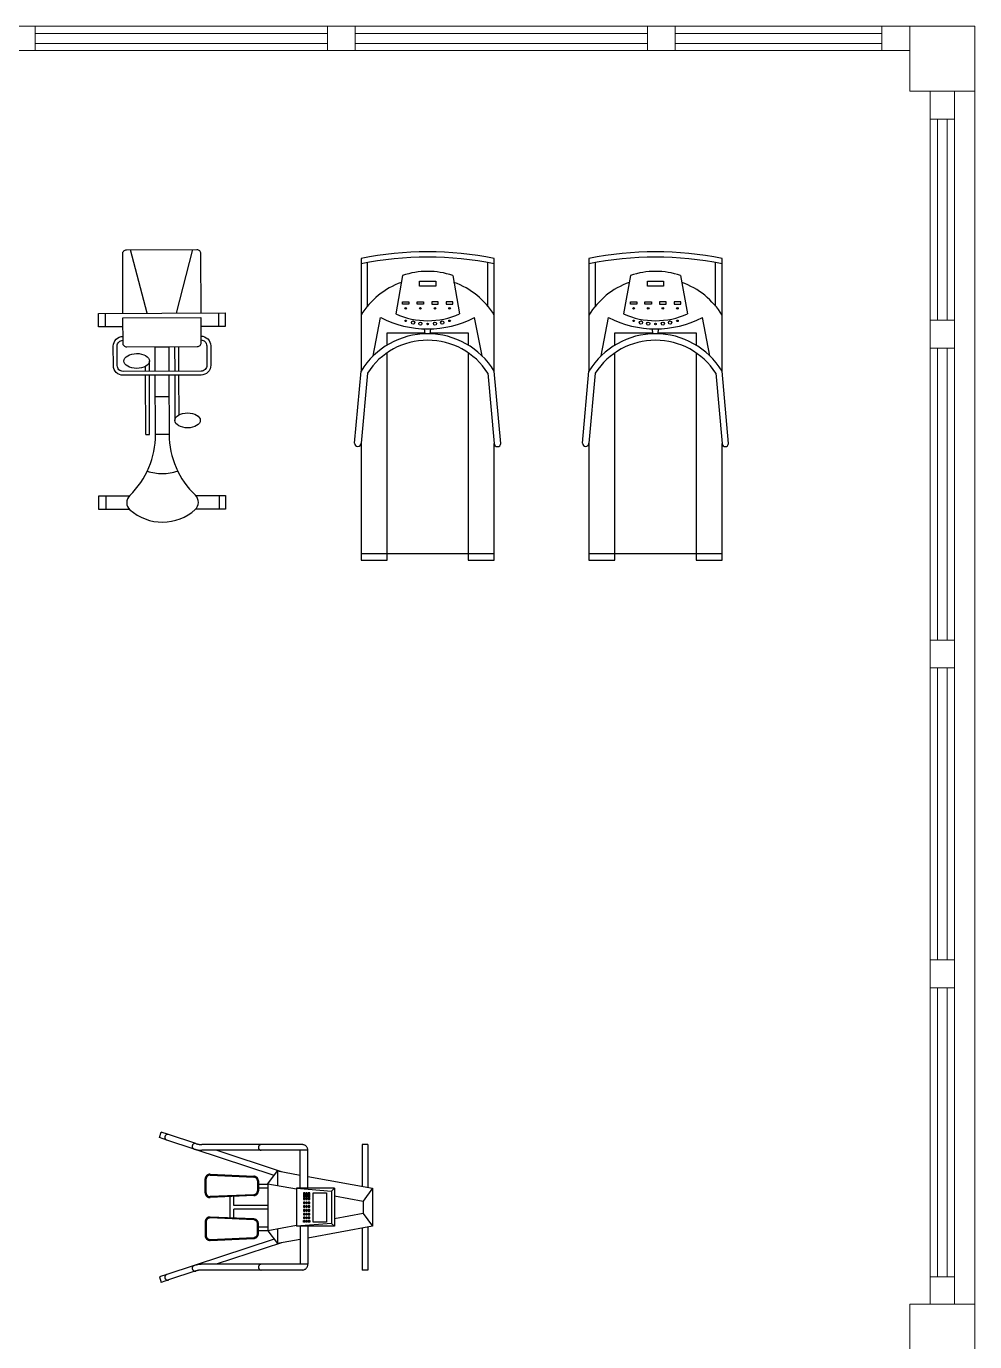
# Model space of a CAD drawing. Header units: millimetres. Extents: x 195.9 to 224.5, y 160.7 to 177.5.
# Drawn here: x 218.61 to 224.46, y 169.38 to 177.49 of the extents above; entities that cross this region are included whole.
import ezdxf

# ---------------------------------------------------------------- set-up
doc = ezdxf.new("R2010")
doc.units = ezdxf.units.MM
doc.linetypes.add('DASHDOT', pattern=[25.4, 12.7, -6.35, 0, -6.35])
doc.layers.add('ARREDI_attrezzature', color=175, linetype='Continuous')
for name, color, linetype, lineweight in [('MURATURA_sezioni', 5, 'Continuous', 18), ('PROIEZIONI_finissime', 251, 'Continuous', 0), ('SEZIONI_medie', 2, 'Continuous', 20), ('VETRATE_sezioni', 171, 'Continuous', 5)]:
    doc.layers.add(name, color=color, linetype=linetype, lineweight=lineweight)

msp = doc.modelspace()

# ---------------------------------------------------------------- linework, layer by layer
at = {"layer": 'ARREDI_attrezzature'}
for p, q in [((219.3581, 175.7191), (219.2554, 176.1101)), ((219.5381, 175.7198), (219.638, 176.1115)), ((219.0986, 175.7182), (219.099, 175.6342)), ((219.2082, 175.6899), (219.6882, 175.6917)), ((219.7976, 175.7207), (219.7979, 175.6367)), ((219.4069, 175.5106), (219.4909, 175.5109)), ((219.4074, 175.3607), (219.4069, 175.5106)), ((219.4909, 175.5109), (219.4914, 175.361)), ((219.5269, 175.5111), (219.5274, 175.3611)), ((219.5509, 175.5112), (219.5514, 175.3612)), ((219.3474, 175.3604), (219.3473, 175.3915)), ((219.3714, 175.3605), (219.3712, 175.4247)), ((219.3488, 174.9714), (219.3475, 175.3364)), ((219.3728, 174.9714), (219.3715, 175.3365)), ((219.4088, 174.9716), (219.4075, 175.3367)), ((219.4915, 175.337), (219.4928, 174.9719)), ((219.5275, 175.3371), (219.5285, 175.0578)), ((219.5515, 175.3372), (219.5524, 175.091)), ((219.492, 175.2032), (219.408, 175.2029)), ((219.3488, 174.9714), (219.3728, 174.9714)), ((219.4928, 174.9719), (219.4088, 174.9716)), ((219.1028, 174.5926), (219.1031, 174.5086)), ((219.8017, 174.5951), (219.802, 174.5111))]:
    msp.add_line(p, q, dxfattribs=at)
at = {"layer": 'ARREDI_attrezzature', "linetype": 'DASHDOT'}
for p, q in [((219.4337, 170.6376), (219.4447, 170.671)), ((219.4892, 170.6563), (219.4447, 170.671)), ((219.4782, 170.6229), (219.4337, 170.6376)), ((219.6472, 170.5673), (219.4782, 170.6229)), ((219.6582, 170.6007), (219.4892, 170.6563)), ((220.3124, 170.5948), (219.6948, 170.5948)), ((220.6814, 170.5948), (220.6814, 170.3371)), ((220.7166, 170.5948), (220.6814, 170.5948)), ((220.7166, 170.5948), (220.7166, 170.3307)), ((220.1401, 170.405), (219.6472, 170.5673)), ((220.3475, 170.5597), (219.6948, 170.5597)), ((220.1846, 170.4274), (219.7828, 170.5597)), ((220.3007, 170.3254), (220.3007, 170.5597)), ((220.3475, 170.3254), (220.3475, 170.5597)), ((220.1015, 170.3532), (220.1601, 170.4319)), ((220.1601, 170.4319), (220.1601, 170.3425)), ((220.1601, 170.4319), (220.3007, 170.4063)), ((220.0429, 170.3517), (220.1015, 170.3517)), ((220.1015, 170.3532), (220.2772, 170.3212)), ((220.1015, 170.3532), (220.1015, 170.0632)), ((220.3475, 170.3978), (220.7459, 170.3254)), ((219.8685, 170.1428), (219.8685, 170.2736)), ((219.8919, 170.2199), (219.8919, 170.2747)), ((220.0429, 170.3283), (220.1015, 170.3283)), ((220.5116, 170.3254), (220.2772, 170.3254)), ((220.2772, 170.3254), (220.494, 170.3078)), ((220.2772, 170.3254), (220.2772, 170.091)), ((220.5116, 170.3254), (220.494, 170.3078)), ((220.494, 170.3078), (220.494, 170.1086)), ((220.5116, 170.3254), (220.5116, 170.091)), ((220.5116, 170.2786), (220.6873, 170.2467)), ((220.7459, 170.3254), (220.6873, 170.2467)), ((220.7459, 170.3254), (220.7459, 170.091)), ((220.1015, 170.2199), (219.8919, 170.2199)), ((220.1015, 170.1965), (219.8919, 170.1965)), ((219.8919, 170.1417), (219.8919, 170.1965)), ((220.6873, 170.2467), (220.6873, 170.1697)), ((220.2772, 170.0951), (220.1015, 170.0632)), ((220.494, 170.1086), (220.2772, 170.091)), ((220.5116, 170.091), (220.2772, 170.091)), ((220.3007, 170.091), (220.3007, 169.8567)), ((220.3475, 170.091), (220.3475, 169.8567)), ((220.7459, 170.091), (220.3475, 170.0186)), ((220.5116, 170.091), (220.494, 170.1086)), ((220.6873, 170.1697), (220.5116, 170.1377)), ((220.6873, 170.1697), (220.7459, 170.091)), ((220.1401, 170.0113), (219.6472, 169.8491)), ((220.0429, 170.0881), (220.1015, 170.0881)), ((220.0429, 170.0647), (220.1015, 170.0647)), ((220.1015, 170.0632), (220.1601, 169.9845)), ((220.1601, 170.0738), (220.1601, 169.9845)), ((220.3007, 170.0101), (220.1601, 169.9845)), ((220.6814, 170.0793), (220.6814, 169.8216)), ((220.7166, 170.0857), (220.7166, 169.8216)), ((220.1846, 169.989), (219.7828, 169.8567)), ((219.6472, 169.8491), (219.4782, 169.7935)), ((220.3475, 169.8567), (219.6948, 169.8567)), ((219.4782, 169.7935), (219.4337, 169.7788)), ((219.4337, 169.7788), (219.4447, 169.7454)), ((219.6582, 169.8157), (219.4892, 169.7601)), ((220.3124, 169.8216), (219.6948, 169.8216)), ((220.7166, 169.8216), (220.6814, 169.8216)), ((219.4892, 169.7601), (219.4447, 169.7454))]:
    msp.add_line(p, q, dxfattribs=at)
at = {"layer": 'ARREDI_attrezzature'}
for points in [[(219.2081, 175.7186), (219.2068, 176.0859, -0.414214), (219.2307, 176.11), (219.6627, 176.1116, -0.414214), (219.6868, 176.0877), (219.6881, 175.7203)], [(219.6882, 175.6917), (219.6888, 175.5357, -0.414214), (219.6649, 175.5116), (219.2329, 175.51, -0.414214), (219.2088, 175.5339), (219.2082, 175.6899)], [(219.6886, 175.5777, -0.414214), (219.7488, 175.5179), (219.7493, 175.3979, -0.414214), (219.6895, 175.3377), (219.2095, 175.3359, -0.414214), (219.1493, 175.3957), (219.1488, 175.5157, -0.414214), (219.2086, 175.5759)], [(219.6887, 175.5537, -0.414214), (219.7248, 175.5178), (219.7253, 175.3978, -0.414214), (219.6894, 175.3617), (219.2094, 175.3599, -0.414214), (219.1733, 175.3958), (219.1728, 175.5158, -0.414214), (219.2087, 175.5519)]]:
    msp.add_lwpolyline(points, format="xyb", dxfattribs=at)
for points in [[(220.6755, 176.0563), (220.6755, 175.3615)], [(220.7155, 175.7629), (220.7155, 176.0309)], [(221.4555, 175.7629), (221.4555, 176.0309)], [(221.4955, 175.3615), (221.4955, 176.0563)], [(222.0792, 176.0563), (222.0792, 175.3615)], [(222.1192, 175.7629), (222.1192, 176.0309)], [(222.8592, 175.7629), (222.8592, 176.0309)], [(222.8992, 175.3615), (222.8992, 176.0563)], [(220.931, 175.9513), (220.8892, 175.7143)], [(221.24, 175.9513), (221.2818, 175.7143)], [(222.3347, 175.9513), (222.2929, 175.7143)], [(222.6437, 175.9513), (222.6854, 175.7143)], [(221.0355, 175.9159), (221.1355, 175.9159), (221.1355, 175.8859), (221.0355, 175.8859), (221.0355, 175.9159)], [(222.4392, 175.9159), (222.5392, 175.9159), (222.5392, 175.8859), (222.4392, 175.8859), (222.4392, 175.9159)], [(220.9305, 175.7885), (220.9705, 175.7885), (220.9705, 175.7735), (220.9305, 175.7735), (220.9305, 175.7885)], [(221.0205, 175.7885), (221.0605, 175.7885), (221.0605, 175.7735), (221.0205, 175.7735), (221.0205, 175.7885)], [(221.1505, 175.7885), (221.1105, 175.7885), (221.1105, 175.7735), (221.1505, 175.7735), (221.1505, 175.7885)], [(221.2405, 175.7885), (221.2005, 175.7885), (221.2005, 175.7735), (221.2405, 175.7735), (221.2405, 175.7885)], [(222.3342, 175.7885), (222.3742, 175.7885), (222.3742, 175.7735), (222.3342, 175.7735), (222.3342, 175.7885)], [(222.4242, 175.7885), (222.4642, 175.7885), (222.4642, 175.7735), (222.4242, 175.7735), (222.4242, 175.7885)], [(222.5542, 175.7885), (222.5142, 175.7885), (222.5142, 175.7735), (222.5542, 175.7735), (222.5542, 175.7885)], [(222.6442, 175.7885), (222.6042, 175.7885), (222.6042, 175.7735), (222.6442, 175.7735), (222.6442, 175.7885)], [(219.2084, 175.6346), (219.0584, 175.634), (219.0581, 175.718), (219.8381, 175.7209), (219.8384, 175.6369), (219.6884, 175.6363)], [(220.7501, 175.4559), (220.796, 175.6922)], [(221.4209, 175.4559), (221.3749, 175.6922)], [(222.1537, 175.4559), (222.1997, 175.6922)], [(222.8246, 175.4559), (222.7786, 175.6922)], [(221.0652, 175.6224), (221.1058, 175.6224)], [(221.0705, 175.5921), (221.0652, 175.6224)], [(221.1005, 175.5921), (221.1058, 175.6224)], [(222.4689, 175.6224), (222.5094, 175.6224)], [(222.4742, 175.5921), (222.4689, 175.6224)], [(222.5041, 175.5921), (222.5094, 175.6224)], [(220.8355, 175.5969), (221.0697, 175.5969)], [(220.8355, 175.5222), (220.8355, 175.5969)], [(221.1013, 175.5969), (221.3355, 175.5969)], [(221.3355, 175.5969), (221.3355, 175.5222)], [(222.2392, 175.5969), (222.4734, 175.5969)], [(222.2392, 175.5222), (222.2392, 175.5969)], [(222.5049, 175.5969), (222.7392, 175.5969)], [(222.7392, 175.5969), (222.7392, 175.5222)], [(220.8355, 174.1969), (220.8355, 175.4746)], [(221.3355, 175.4746), (221.3355, 174.1969)], [(222.2392, 174.1969), (222.2392, 175.4746)], [(222.7392, 175.4746), (222.7392, 174.1969)], [(220.6355, 174.9169), (220.6755, 175.3615)], [(221.5355, 174.9165), (221.4955, 175.3615)], [(222.0392, 174.9169), (222.0792, 175.3615)], [(222.9392, 174.9165), (222.8992, 175.3615)], [(220.7146, 175.3496), (220.6755, 174.9169)], [(221.4564, 175.3496), (221.4955, 174.9165)], [(222.1183, 175.3496), (222.0792, 174.9169)], [(222.86, 175.3496), (222.8992, 174.9165)], [(220.6755, 174.9169), (220.6755, 174.1969)], [(221.3355, 174.1969), (221.4955, 174.1969), (221.4955, 174.9165)], [(222.0792, 174.9169), (222.0792, 174.1969)], [(222.7392, 174.1969), (222.8992, 174.1969), (222.8992, 174.9165)], [(219.2496, 174.5091), (219.0594, 174.5084), (219.0591, 174.5924), (219.2476, 174.5931)], [(219.6568, 174.5946), (219.8391, 174.5953), (219.8394, 174.5113), (219.6554, 174.5106)], [(220.6755, 174.2369), (221.4955, 174.2369)], [(222.0792, 174.2369), (222.8992, 174.2369)], [(220.6755, 174.1969), (220.8355, 174.1969)], [(222.0792, 174.1969), (222.2392, 174.1969)]]:
    msp.add_lwpolyline(points, dxfattribs=at)
at = {"layer": 'ARREDI_attrezzature', "linetype": 'DASHDOT'}
for points in [[(220.0429, 170.3706), (220.0429, 170.3094, -0.401206), (220.0149, 170.2802), (219.7455, 170.2681, -0.427342), (219.7149, 170.2974), (219.7149, 170.3826, -0.427342), (219.7455, 170.4119), (220.0149, 170.3998, -0.401206)], [(220.0371, 170.3706), (220.0371, 170.3094, -0.401206), (220.0147, 170.286), (219.7452, 170.274, -0.427342), (219.7207, 170.2974), (219.7207, 170.3826, -0.427342), (219.7452, 170.406), (220.0147, 170.394, -0.401206)], [(220.0429, 170.0458), (220.0429, 170.107, 0.401206), (220.0149, 170.1362), (219.7455, 170.1483, 0.427342), (219.7149, 170.119), (219.7149, 170.0338, 0.427342), (219.7455, 170.0045), (220.0149, 170.0166, 0.401206)], [(220.0371, 170.0458), (220.0371, 170.107, 0.401206), (220.0147, 170.1304), (219.7452, 170.1424, 0.427342), (219.7207, 170.119), (219.7207, 170.0338, 0.427342), (219.7452, 170.0104), (220.0147, 170.0224, 0.401206)]]:
    msp.add_lwpolyline(points, format="xyb", close=True, dxfattribs=at)
for points in [[(220.3295, 170.2695), (220.3295, 170.2965), (220.3207, 170.2965), (220.3207, 170.2695)], [(220.3295, 170.2555), (220.3295, 170.2643), (220.3207, 170.2643), (220.3207, 170.2555)], [(220.3441, 170.2695), (220.3441, 170.2965), (220.3353, 170.2965), (220.3353, 170.2695)], [(220.3441, 170.2555), (220.3441, 170.2643), (220.3353, 170.2643), (220.3353, 170.2555)], [(220.3587, 170.2695), (220.3587, 170.2965), (220.35, 170.2965), (220.35, 170.2695)], [(220.3587, 170.2555), (220.3587, 170.2643), (220.35, 170.2643), (220.35, 170.2555)], [(220.4613, 170.2965), (220.4613, 170.1174), (220.3804, 170.1174), (220.3804, 170.2965)], [(220.3295, 170.232), (220.3295, 170.2408), (220.3207, 170.2408), (220.3207, 170.232)], [(220.3295, 170.2086), (220.3295, 170.2174), (220.3207, 170.2174), (220.3207, 170.2086)], [(220.3295, 170.1852), (220.3295, 170.194), (220.3207, 170.194), (220.3207, 170.1852)], [(220.3295, 170.1618), (220.3295, 170.1705), (220.3207, 170.1705), (220.3207, 170.1618)], [(220.3441, 170.232), (220.3441, 170.2408), (220.3353, 170.2408), (220.3353, 170.232)], [(220.3441, 170.2086), (220.3441, 170.2174), (220.3353, 170.2174), (220.3353, 170.2086)], [(220.3441, 170.1852), (220.3441, 170.194), (220.3353, 170.194), (220.3353, 170.1852)], [(220.3441, 170.1618), (220.3441, 170.1705), (220.3353, 170.1705), (220.3353, 170.1618)], [(220.3587, 170.232), (220.3587, 170.2408), (220.35, 170.2408), (220.35, 170.232)], [(220.3587, 170.2086), (220.3587, 170.2174), (220.35, 170.2174), (220.35, 170.2086)], [(220.3587, 170.1852), (220.3587, 170.194), (220.35, 170.194), (220.35, 170.1852)], [(220.3587, 170.1618), (220.3587, 170.1705), (220.35, 170.1705), (220.35, 170.1618)], [(220.3295, 170.1383), (220.3295, 170.1471), (220.3207, 170.1471), (220.3207, 170.1383)], [(220.3295, 170.1262), (220.3295, 170.1174), (220.3207, 170.1174), (220.3207, 170.1262)], [(220.3441, 170.1383), (220.3441, 170.1471), (220.3353, 170.1471), (220.3353, 170.1383)], [(220.3441, 170.1262), (220.3441, 170.1174), (220.3353, 170.1174), (220.3353, 170.1262)], [(220.3587, 170.1383), (220.3587, 170.1471), (220.35, 170.1471), (220.35, 170.1383)], [(220.3587, 170.1262), (220.3587, 170.1174), (220.35, 170.1174), (220.35, 170.1262)]]:
    msp.add_lwpolyline(points, close=True, dxfattribs=at)
at = {"layer": 'ARREDI_attrezzature'}
for centre, radius in [((220.9505, 175.7485), 0.005), ((221.0405, 175.7485), 0.005), ((221.1305, 175.7485), 0.005), ((221.2205, 175.7485), 0.005), ((222.3542, 175.7485), 0.005), ((222.4442, 175.7485), 0.005), ((222.5342, 175.7485), 0.005), ((222.6242, 175.7485), 0.005), ((220.9505, 175.6717), 0.005), ((220.9955, 175.6609), 0.01), ((221.0405, 175.6545), 0.01), ((221.0855, 175.6524), 0.005), ((221.1305, 175.6545), 0.01), ((221.1755, 175.6609), 0.01), ((221.2205, 175.6717), 0.005), ((222.3542, 175.6717), 0.005), ((222.3992, 175.6609), 0.01), ((222.4442, 175.6545), 0.01), ((222.4892, 175.6524), 0.005), ((222.5342, 175.6545), 0.01), ((222.5792, 175.6609), 0.01), ((222.6242, 175.6717), 0.005)]:
    msp.add_circle(centre, radius, dxfattribs=at)
for centre, radius, start, end in [((221.0855, 174.0046), 2.0923, 78.69931, 101.30069), ((222.4892, 174.0046), 2.0923, 78.69931, 101.30069), ((221.0855, 173.9716), 2.0923, 78.69931, 101.30069), ((222.4892, 173.9716), 2.0923, 78.69931, 101.30069), ((221.0855, 175.4962), 0.4806, 71.24693, 108.75307), ((222.4892, 175.4962), 0.4806, 71.24693, 108.75307), ((221.0855, 175.4562), 0.4806, 109.70201, 148.55637), ((221.0855, 175.4562), 0.4806, 31.44363, 70.29799), ((222.4892, 175.4562), 0.4806, 109.70201, 148.55637), ((222.4892, 175.4562), 0.4806, 31.44363, 70.29799), ((221.0855, 176.2573), 0.635, 242.87945, 297.12055), ((221.0855, 176.1529), 0.4806, 245.89198, 294.10802), ((222.4892, 176.2573), 0.635, 242.87945, 297.12055), ((222.4892, 176.1529), 0.4806, 245.89198, 294.10802), ((221.0855, 175.1118), 0.4806, 31.44363, 148.55637), ((221.0855, 175.1118), 0.4406, 32.66604, 147.33418), ((222.4892, 175.1118), 0.4806, 31.44363, 148.55637), ((222.4892, 175.1118), 0.4406, 32.66604, 147.33418), ((218.8887, 174.9697), 0.5201, 313.966, 0.20977), ((220.013, 174.9738), 0.5201, 180.20977, 226.45353), ((220.6555, 174.9169), 0.02, 180, 360), ((221.5155, 174.9165), 0.02, 180, 360), ((222.0592, 174.9169), 0.02, 180, 360), ((222.9192, 174.9165), 0.02, 180, 360), ((219.4506, 175.0308), 0.3, 252.02092, 270.20977), ((219.4506, 175.0308), 0.3, 270.20977, 288.39861), ((219.2915, 174.5521), 0.06, 133.966, 228.10665), ((219.6133, 174.5533), 0.06, 312.31289, 46.45353), ((219.4517, 174.7308), 0.3, 228.10665, 270.20977), ((219.4517, 174.7308), 0.3, 270.20977, 312.31289)]:
    msp.add_arc(centre, radius, start, end, dxfattribs=at)
at = {"layer": 'ARREDI_attrezzature', "linetype": 'DASHDOT'}
for centre, radius, start, end in [((219.4837, 170.6396), 0.0176, 71.77955, 251.77955), ((219.6527, 170.584), 0.0176, 71.77955, 251.77955), ((219.6948, 170.712), 0.1172, 251.77955, 270), ((220.0605, 170.5772), 0.0176, 90, 270), ((220.3124, 170.5597), 0.0351, 0, 90), ((219.6948, 170.712), 0.1523, 251.77955, 270), ((219.6527, 169.8324), 0.0176, 108.22045, 288.22045), ((219.6948, 169.7044), 0.1523, 90, 108.22045), ((220.0605, 169.8392), 0.0176, 90, 270), ((220.3124, 169.8567), 0.0351, 270, 0), ((219.4837, 169.7768), 0.0176, 108.22045, 288.22045), ((219.6948, 169.7044), 0.1172, 90, 108.22045)]:
    msp.add_arc(centre, radius, start, end, dxfattribs=at)
at = {"layer": 'ARREDI_attrezzature'}
for centre, major_axis in [((219.2929, 175.4244), (0.0782, 0.0003)), ((219.6068, 175.0581), (-0.0782, -0.0003))]:
    msp.add_ellipse(centre, major_axis=major_axis, ratio=0.587949, dxfattribs=at)
at = {"layer": 'MURATURA_sezioni', "linetype": 'Continuous'}
for points in [[(224.4554, 177.0871), (224.0554, 177.0871), (224.0554, 177.4871), (224.4554, 177.4871)], [(224.4554, 169.2121), (224.0554, 169.2121), (224.0554, 169.6121), (224.4554, 169.6121)]]:
    msp.add_lwpolyline(points, close=True, dxfattribs=at)
at = {"layer": 'PROIEZIONI_finissime'}
msp.add_line((224.4554, 169.6121), (224.4554, 177.0871), dxfattribs=at)
for points in [[(223.8837, 177.4871), (216.6279, 177.4871)], [(223.8837, 177.3371), (216.6279, 177.3371)], [(224.1812, 177.0871), (224.1812, 169.6121)], [(224.3312, 177.0871), (224.3312, 169.6121)]]:
    msp.add_lwpolyline(points, dxfattribs=at)
at = {"layer": 'SEZIONI_medie'}
for points in [[(218.496, 177.3371), (218.496, 177.4871), (218.6677, 177.4871), (218.6677, 177.3371)], [(220.6392, 177.3371), (220.6392, 177.4871), (220.4675, 177.4871), (220.4675, 177.3371)], [(222.6107, 177.3371), (222.6107, 177.4871), (222.4389, 177.4871), (222.4389, 177.3371)], [(224.0554, 177.3371), (224.0554, 177.4871), (223.8837, 177.4871), (223.8837, 177.3371)], [(224.1812, 177.0871), (224.3312, 177.0871), (224.3312, 176.9153), (224.1812, 176.9153)], [(224.1812, 175.676), (224.3312, 175.676), (224.3312, 175.5043), (224.1812, 175.5043)], [(224.1812, 173.7046), (224.3312, 173.7046), (224.3312, 173.5328), (224.1812, 173.5328)], [(224.1812, 171.5614), (224.3312, 171.5614), (224.3312, 171.7331), (224.1812, 171.7331)]]:
    msp.add_lwpolyline(points, close=True, dxfattribs=at)
msp.add_lwpolyline([(224.1812, 169.6121), (224.1812, 169.7794), (224.3312, 169.7794), (224.3312, 169.6121)], dxfattribs=at)
at = {"layer": 'VETRATE_sezioni', "linetype": 'Continuous', "ltscale": 0.25}
for p, q in [((220.4675, 177.4421), (218.6677, 177.4421)), ((222.4389, 177.4421), (220.6392, 177.4421)), ((223.8837, 177.4421), (222.6107, 177.4421)), ((220.4675, 177.3821), (218.6677, 177.3821)), ((222.4389, 177.3821), (220.6392, 177.3821)), ((223.8837, 177.3821), (222.6107, 177.3821)), ((224.2262, 176.9153), (224.2262, 175.676)), ((224.2862, 176.9153), (224.2862, 175.676)), ((224.2262, 175.5043), (224.2262, 173.7046)), ((224.2862, 175.5043), (224.2862, 173.7046)), ((224.2262, 173.5328), (224.2262, 171.7331)), ((224.2862, 173.5328), (224.2862, 171.7331)), ((224.2262, 171.5614), (224.2262, 169.7794)), ((224.2862, 171.5614), (224.2862, 169.7794))]:
    msp.add_line(p, q, dxfattribs=at)

doc.saveas('drawing.dxf')
